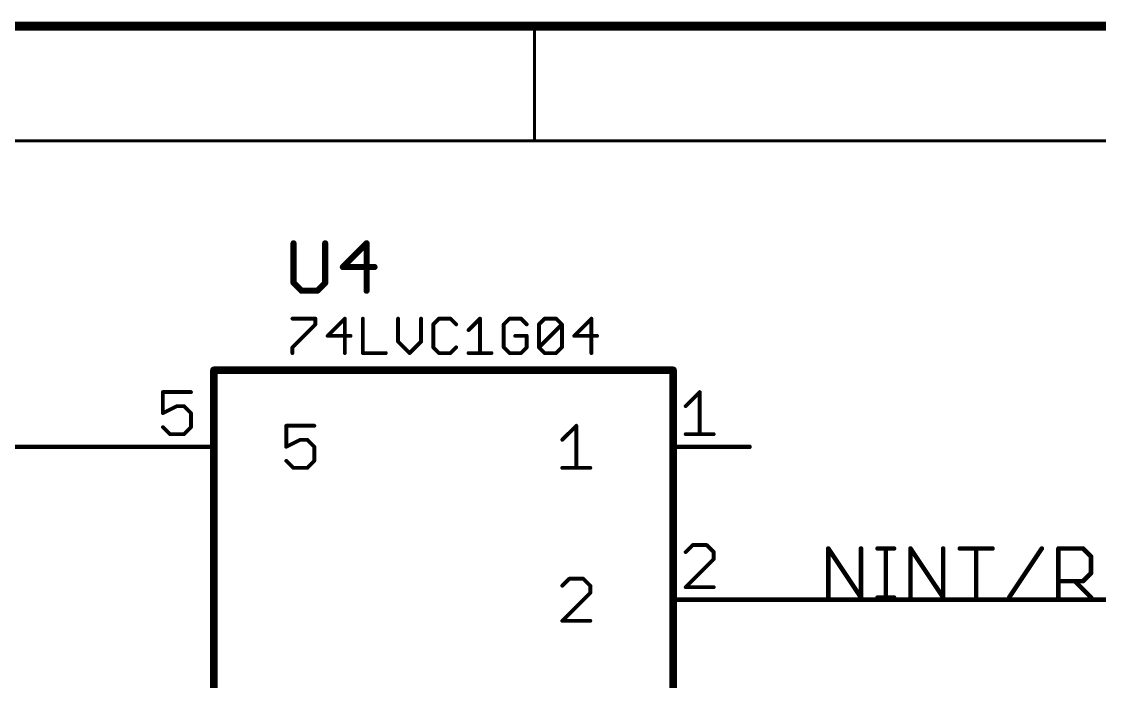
# Model space of a CAD drawing. Extents: x 0 to 388, y 0 to 261.
# Drawn here: x 34.25 to 70.04, y 238.59 to 260.5 of the extents above; entities that cross this region are included whole.
import ezdxf

# ---------------------------------------------------------------- set-up
doc = ezdxf.new("R2010")
doc.units = 0
for name, color, linetype in [('91', 94, 'CONTINUOUS'), ('94', 14, 'CONTINUOUS'), ('95', 251, 'CONTINUOUS'), ('96', 251, 'CONTINUOUS')]:
    doc.layers.add(name, color=color, linetype=linetype)

msp = doc.modelspace()

# ---------------------------------------------------------------- linework, layer by layer
at = {"layer": '91', "const_width": 0.1524}
for points in [[(38.1, 246.38), (22.86, 246.38)], [(71.12, 241.3), (58.42, 241.3)]]:
    msp.add_lwpolyline(points, dxfattribs=at)
at = {"layer": '91', "const_width": 0.0762}
for points in [[(38.1, 246.3419, 1), (38.1, 246.4181)], [(58.42, 241.3381, 1), (58.42, 241.2619)]]:
    msp.add_lwpolyline(points, format="xyb", dxfattribs=at)
at = {"layer": '94'}
for points, const_width in [([(387.35, 260.35), (0, 260.35)], 0.3), ([(51.2763, 260.35), (51.2763, 256.54)], 0.1), ([(383.54, 256.54), (3.81, 256.54)], 0.1), ([(40.64, 233.68), (40.64, 248.92)], 0.254), ([(40.64, 248.92), (55.88, 248.92)], 0.254), ([(55.88, 248.92), (55.88, 233.68)], 0.254), ([(38.1, 246.38), (40.64, 246.38)], 0.1524), ([(58.42, 246.38), (55.88, 246.38)], 0.1524), ([(58.42, 241.3), (55.88, 241.3)], 0.1524)]:
    msp.add_lwpolyline(points, dxfattribs=dict(at, const_width=const_width))
for points, const_width in [([(51.3013, 260.35, 1), (51.2513, 260.35)], 0.05), ([(51.2513, 256.54, 1), (51.3013, 256.54)], 0.05), ([(40.7035, 248.92, 1), (40.5765, 248.92)], 0.127), ([(40.64, 248.9835, 1), (40.64, 248.8565)], 0.127), ([(55.9435, 248.92, 1), (55.8165, 248.92)], 0.127), ([(55.88, 248.8565, 1), (55.88, 248.9835)], 0.127), ([(38.1, 246.4181, 1), (38.1, 246.3419)], 0.0762), ([(40.64, 246.3419, 1), (40.64, 246.4181)], 0.0762), ([(55.88, 246.4181, 1), (55.88, 246.3419)], 0.0762), ([(58.42, 246.3419, 1), (58.42, 246.4181)], 0.0762), ([(55.88, 241.3381, 1), (55.88, 241.2619)], 0.0762), ([(58.42, 241.2619, 1), (58.42, 241.3381)], 0.0762)]:
    msp.add_lwpolyline(points, format="xyb", dxfattribs=dict(at, const_width=const_width))
at = {"layer": '95'}
for points, const_width in [([(43.2816, 253.1377), (43.2816, 251.8243)], 0.2032), ([(44.3324, 251.8243), (44.3324, 253.1377)], 0.2032), ([(45.7068, 253.1377), (44.9188, 252.3497)], 0.2032), ([(45.7068, 251.5616), (45.7068, 253.1377)], 0.2032), ([(44.9188, 252.3497), (45.9695, 252.3497)], 0.2032), ([(43.2816, 251.8243), (43.5443, 251.5616)], 0.2032), ([(43.5443, 251.5616), (44.0697, 251.5616)], 0.2032), ([(44.0697, 251.5616), (44.3324, 251.8243)], 0.2032), ([(39.8768, 248.1973), (38.9446, 248.1973)], 0.127), ([(38.9446, 248.1973), (38.9446, 247.4982)], 0.127), ([(56.2991, 247.7312), (56.7652, 248.1973)], 0.127), ([(56.7652, 248.1973), (56.7652, 246.7991)], 0.127), ([(38.9446, 247.4982), (39.4107, 247.7312)], 0.127), ([(39.4107, 247.7312), (39.6437, 247.7312)], 0.127), ([(39.6437, 247.7312), (39.8768, 247.4982)], 0.127), ([(39.8768, 247.4982), (39.8768, 247.0321)], 0.127), ([(39.1777, 246.7991), (38.9446, 247.0321)], 0.127), ([(39.8768, 247.0321), (39.6437, 246.7991)], 0.127), ([(43.9724, 247.0797), (43.0403, 247.0797)], 0.127), ([(43.0403, 247.0797), (43.0403, 246.3806)], 0.127), ([(52.2034, 246.6136), (52.6695, 247.0797)], 0.127), ([(52.6695, 247.0797), (52.6695, 245.6815)], 0.127), ([(39.6437, 246.7991), (39.1777, 246.7991)], 0.127), ([(43.0403, 246.3806), (43.5064, 246.6136)], 0.127), ([(43.5064, 246.6136), (43.7394, 246.6136)], 0.127), ([(43.7394, 246.6136), (43.9724, 246.3806)], 0.127), ([(56.2991, 246.7991), (57.2312, 246.7991)], 0.127), ([(43.9724, 246.3806), (43.9724, 245.9145)], 0.127), ([(43.2733, 245.6815), (43.0403, 245.9145)], 0.127), ([(43.9724, 245.9145), (43.7394, 245.6815)], 0.127), ([(43.7394, 245.6815), (43.2733, 245.6815)], 0.127), ([(52.2034, 245.6815), (53.1356, 245.6815)], 0.127), ([(56.5321, 243.1173), (56.2991, 242.8843)], 0.127), ([(56.9982, 243.1173), (56.5321, 243.1173)], 0.127), ([(57.2312, 242.8843), (56.9982, 243.1173)], 0.127), ([(61.0362, 241.3762), (61.0362, 243.0032)], 0.1524), ([(61.0362, 243.0032), (62.1209, 241.3762)], 0.1524), ([(62.1209, 241.3762), (62.1209, 243.0032)], 0.1524), ([(62.6734, 243.0032), (63.2157, 243.0032)], 0.1524), ([(62.9445, 241.3762), (62.9445, 243.0032)], 0.1524), ([(63.7648, 241.3762), (63.7648, 243.0032)], 0.1524), ([(63.7648, 243.0032), (64.8495, 241.3762)], 0.1524), ([(64.8495, 241.3762), (64.8495, 243.0032)], 0.1524), ([(65.4019, 243.0032), (66.4866, 243.0032)], 0.1524), ([(65.9443, 241.3762), (65.9443, 243.0032)], 0.1524), ([(67.0391, 241.3762), (68.1238, 243.0032)], 0.1524), ([(68.6763, 241.3762), (68.6763, 243.0032)], 0.1524), ([(68.6763, 243.0032), (69.4898, 243.0032)], 0.1524), ([(69.4898, 243.0032), (69.7609, 242.732)], 0.1524), ([(56.2991, 241.7191), (57.2312, 242.6512)], 0.127), ([(57.2312, 242.6512), (57.2312, 242.8843)], 0.127), ([(69.7609, 242.732), (69.7609, 242.1897)], 0.1524), ([(52.4365, 241.9997), (52.2034, 241.7667)], 0.127), ([(52.9025, 241.9997), (52.4365, 241.9997)], 0.127), ([(53.1356, 241.7667), (52.9025, 241.9997)], 0.127), ([(69.4898, 241.9185), (68.6763, 241.9185)], 0.1524), ([(69.2186, 241.9185), (69.7609, 241.3762)], 0.1524), ([(69.7609, 242.1897), (69.4898, 241.9185)], 0.1524), ([(52.2034, 240.6015), (53.1356, 241.5336)], 0.127), ([(53.1356, 241.5336), (53.1356, 241.7667)], 0.127), ([(57.2312, 241.7191), (56.2991, 241.7191)], 0.127), ([(62.6734, 241.3762), (63.2157, 241.3762)], 0.1524), ([(53.1356, 240.6015), (52.2034, 240.6015)], 0.127)]:
    msp.add_lwpolyline(points, dxfattribs=dict(at, const_width=const_width))
for points, const_width in [([(43.3324, 253.1377, 1), (43.2308, 253.1377)], 0.1016), ([(44.3832, 253.1377, 1), (44.2816, 253.1377)], 0.1016), ([(45.7576, 253.1377, 1), (45.656, 253.1377)], 0.1016), ([(45.7427, 253.1018, 1), (45.6709, 253.1737)], 0.1016), ([(44.8828, 252.3856, 1), (44.9547, 252.3138)], 0.1016), ([(44.9188, 252.4005, 1), (44.9188, 252.2989)], 0.1016), ([(45.9695, 252.2989, 1), (45.9695, 252.4005)], 0.1016), ([(43.3175, 251.8602, 1), (43.2457, 251.7884)], 0.1016), ([(43.2308, 251.8243, 1), (43.3324, 251.8243)], 0.1016), ([(43.5443, 251.6124, 1), (43.5443, 251.5108)], 0.1016), ([(43.5084, 251.5257, 1), (43.5802, 251.5975)], 0.1016), ([(44.0338, 251.5975, 1), (44.1056, 251.5257)], 0.1016), ([(44.0697, 251.5108, 1), (44.0697, 251.6124)], 0.1016), ([(44.2816, 251.8243, 1), (44.3832, 251.8243)], 0.1016), ([(44.3683, 251.7884, 1), (44.2964, 251.8602)], 0.1016), ([(45.656, 251.5616, 1), (45.7576, 251.5616)], 0.1016), ([(38.9764, 248.1973, 1), (38.9129, 248.1973)], 0.0635), ([(38.9446, 248.229, 1), (38.9446, 248.1655)], 0.0635), ([(39.8768, 248.1655, 1), (39.8768, 248.229)], 0.0635), ([(56.7969, 248.1973, 1), (56.7334, 248.1973)], 0.0635), ([(56.7876, 248.1748, 1), (56.7427, 248.2197)], 0.0635), ([(39.4107, 247.763, 1), (39.4107, 247.6995)], 0.0635), ([(39.4249, 247.7028, 1), (39.3965, 247.7596)], 0.0635), ([(39.6662, 247.7537, 1), (39.6213, 247.7088)], 0.0635), ([(39.6437, 247.6995, 1), (39.6437, 247.763)], 0.0635), ([(56.2766, 247.7537, 1), (56.3216, 247.7088)], 0.0635), ([(38.9304, 247.5266, 1), (38.9588, 247.4698)], 0.0635), ([(38.9129, 247.4982, 1), (38.9764, 247.4982)], 0.0635), ([(39.9085, 247.4982, 1), (39.845, 247.4982)], 0.0635), ([(39.8543, 247.4757, 1), (39.8992, 247.5206)], 0.0635), ([(38.9671, 247.0546, 1), (38.9222, 247.0097)], 0.0635), ([(39.845, 247.0321, 1), (39.9085, 247.0321)], 0.0635), ([(39.8992, 247.0097, 1), (39.8543, 247.0546)], 0.0635), ([(43.0721, 247.0797, 1), (43.0085, 247.0797)], 0.0635), ([(43.0403, 247.1114, 1), (43.0403, 247.0479)], 0.0635), ([(43.9724, 247.0479, 1), (43.9724, 247.1114)], 0.0635), ([(52.7012, 247.0797, 1), (52.6377, 247.0797)], 0.0635), ([(52.6919, 247.0572, 1), (52.647, 247.1021)], 0.0635), ([(39.1777, 246.8308, 1), (39.1777, 246.7674)], 0.0635), ([(39.1552, 246.7766, 1), (39.2001, 246.8216)], 0.0635), ([(39.6213, 246.8216, 1), (39.6662, 246.7766)], 0.0635), ([(39.6437, 246.7674, 1), (39.6437, 246.8308)], 0.0635), ([(43.5064, 246.6454, 1), (43.5064, 246.5819)], 0.0635), ([(43.5206, 246.5852, 1), (43.4922, 246.642)], 0.0635), ([(43.7618, 246.6361, 1), (43.7169, 246.5912)], 0.0635), ([(43.7394, 246.5819, 1), (43.7394, 246.6454)], 0.0635), ([(52.181, 246.6361, 1), (52.2259, 246.5912)], 0.0635), ([(56.2991, 246.8308, 1), (56.2991, 246.7674)], 0.0635), ([(56.7334, 246.7991, 1), (56.7969, 246.7991)], 0.0635), ([(57.2312, 246.7674, 1), (57.2312, 246.8308)], 0.0635), ([(43.0085, 246.3806, 1), (43.0721, 246.3806)], 0.0635), ([(43.0261, 246.409, 1), (43.0545, 246.3522)], 0.0635), ([(44.0042, 246.3806, 1), (43.9407, 246.3806)], 0.0635), ([(43.95, 246.3581, 1), (43.9949, 246.403)], 0.0635), ([(43.0628, 245.937, 1), (43.0178, 245.8921)], 0.0635), ([(43.9407, 245.9145, 1), (44.0042, 245.9145)], 0.0635), ([(43.9949, 245.8921, 1), (43.95, 245.937)], 0.0635), ([(43.2733, 245.7132, 1), (43.2733, 245.6498)], 0.0635), ([(43.2509, 245.659, 1), (43.2958, 245.704)], 0.0635), ([(43.7169, 245.704, 1), (43.7618, 245.659)], 0.0635), ([(43.7394, 245.6498, 1), (43.7394, 245.7132)], 0.0635), ([(52.2034, 245.7132, 1), (52.2034, 245.6498)], 0.0635), ([(52.6377, 245.6815, 1), (52.7012, 245.6815)], 0.0635), ([(53.1356, 245.6498, 1), (53.1356, 245.7132)], 0.0635), ([(56.5321, 243.149, 1), (56.5321, 243.0855)], 0.0635), ([(56.5546, 243.0948, 1), (56.5097, 243.1397)], 0.0635), ([(57.0206, 243.1397, 1), (56.9757, 243.0948)], 0.0635), ([(56.9982, 243.0855, 1), (56.9982, 243.149)], 0.0635), ([(61.0743, 243.0032, 1), (60.9981, 243.0032)], 0.0762), ([(61.0679, 243.0243, 1), (61.0045, 242.9821)], 0.0762), ([(62.159, 243.0032, 1), (62.0828, 243.0032)], 0.0762), ([(62.6734, 243.0413, 1), (62.6734, 242.9651)], 0.0762), ([(62.9826, 243.0032, 1), (62.9064, 243.0032)], 0.0762), ([(63.2157, 242.9651, 1), (63.2157, 243.0413)], 0.0762), ([(63.8029, 243.0032, 1), (63.7267, 243.0032)], 0.0762), ([(63.7965, 243.0243, 1), (63.7331, 242.9821)], 0.0762), ([(64.8876, 243.0032, 1), (64.8114, 243.0032)], 0.0762), ([(65.4019, 243.0413, 1), (65.4019, 242.9651)], 0.0762), ([(65.9824, 243.0032, 1), (65.9062, 243.0032)], 0.0762), ([(66.4866, 242.9651, 1), (66.4866, 243.0413)], 0.0762), ([(68.1555, 242.9821, 1), (68.0921, 243.0243)], 0.0762), ([(68.7144, 243.0032, 1), (68.6382, 243.0032)], 0.0762), ([(68.6763, 243.0413, 1), (68.6763, 242.9651)], 0.0762), ([(69.5167, 243.0301, 1), (69.4628, 242.9762)], 0.0762), ([(69.4898, 242.9651, 1), (69.4898, 243.0413)], 0.0762), ([(56.2766, 242.9067, 1), (56.3216, 242.8618)], 0.0635), ([(57.263, 242.8843, 1), (57.1995, 242.8843)], 0.0635), ([(57.1995, 242.6512, 1), (57.263, 242.6512)], 0.0635), ([(57.2537, 242.6288, 1), (57.2088, 242.6737)], 0.0635), ([(57.2088, 242.8618, 1), (57.2537, 242.9067)], 0.0635), ([(69.799, 242.732, 1), (69.7228, 242.732)], 0.0762), ([(69.734, 242.7051, 1), (69.7879, 242.759)], 0.0762), ([(52.4365, 242.0314, 1), (52.4365, 241.9679)], 0.0635), ([(52.4589, 241.9772, 1), (52.414, 242.0221)], 0.0635), ([(52.925, 242.0221, 1), (52.8801, 241.9772)], 0.0635), ([(52.9025, 241.9679, 1), (52.9025, 242.0314)], 0.0635), ([(68.6763, 241.9566, 1), (68.6763, 241.8804)], 0.0762), ([(69.2455, 241.9455, 1), (69.1916, 241.8916)], 0.0762), ([(69.4628, 241.9455, 1), (69.5167, 241.8916)], 0.0762), ([(69.4898, 241.8804, 1), (69.4898, 241.9566)], 0.0762), ([(69.7228, 242.1897, 1), (69.799, 242.1897)], 0.0762), ([(69.7879, 242.1628, 1), (69.734, 242.2166)], 0.0762), ([(52.181, 241.7891, 1), (52.2259, 241.7442)], 0.0635), ([(53.1673, 241.7667, 1), (53.1038, 241.7667)], 0.0635), ([(53.1038, 241.5336, 1), (53.1673, 241.5336)], 0.0635), ([(53.1131, 241.7442, 1), (53.158, 241.7891)], 0.0635), ([(53.158, 241.5112, 1), (53.1131, 241.5561)], 0.0635), ([(56.2766, 241.7416, 1), (56.3216, 241.6966)], 0.0635), ([(56.2991, 241.7508, 1), (56.2991, 241.6874)], 0.0635), ([(57.2312, 241.6874, 1), (57.2312, 241.7508)], 0.0635), ([(60.9981, 241.3762, 1), (61.0743, 241.3762)], 0.0762), ([(62.0828, 241.3762, 1), (62.159, 241.3762)], 0.0762), ([(62.0892, 241.3551, 1), (62.1526, 241.3973)], 0.0762), ([(62.6734, 241.4143, 1), (62.6734, 241.3381)], 0.0762), ([(62.9064, 241.3762, 1), (62.9826, 241.3762)], 0.0762), ([(63.2157, 241.3381, 1), (63.2157, 241.4143)], 0.0762), ([(63.7267, 241.3762, 1), (63.8029, 241.3762)], 0.0762), ([(64.8114, 241.3762, 1), (64.8876, 241.3762)], 0.0762), ([(64.8178, 241.3551, 1), (64.8812, 241.3973)], 0.0762), ([(65.9062, 241.3762, 1), (65.9824, 241.3762)], 0.0762), ([(67.0074, 241.3973, 1), (67.0708, 241.3551)], 0.0762), ([(68.6382, 241.3762, 1), (68.7144, 241.3762)], 0.0762), ([(69.734, 241.3493, 1), (69.7879, 241.4031)], 0.0762), ([(52.2034, 240.6333, 1), (52.2034, 240.5698)], 0.0635), ([(52.181, 240.624, 1), (52.2259, 240.579)], 0.0635), ([(53.1356, 240.5698, 1), (53.1356, 240.6333)], 0.0635)]:
    msp.add_lwpolyline(points, format="xyb", dxfattribs=dict(at, const_width=const_width))
at = {"layer": '96', "const_width": 0.127}
for points in [[(43.2435, 250.6355), (44.0062, 250.6355)], [(44.0062, 250.4448), (43.2435, 249.6822)], [(44.0062, 250.6355), (44.0062, 250.4448)], [(44.9849, 250.6355), (44.4129, 250.0635)], [(44.9849, 249.4915), (44.9849, 250.6355)], [(45.5823, 250.6355), (45.5823, 249.4915)], [(46.7517, 250.6355), (46.7517, 249.8728)], [(47.5143, 249.8728), (47.5143, 250.6355)], [(48.1118, 250.6355), (47.9211, 250.4448)], [(47.9211, 250.4448), (47.9211, 249.6822)], [(48.4931, 250.6355), (48.1118, 250.6355)], [(48.6837, 250.4448), (48.4931, 250.6355)], [(49.0905, 250.2542), (49.4718, 250.6355)], [(49.4718, 250.6355), (49.4718, 249.4915)], [(50.4505, 250.6355), (50.2599, 250.4448)], [(50.2599, 250.4448), (50.2599, 249.6822)], [(50.8319, 250.6355), (50.4505, 250.6355)], [(51.0225, 250.4448), (50.8319, 250.6355)], [(51.4293, 250.4448), (51.6199, 250.6355)], [(51.4293, 249.6822), (51.4293, 250.4448)], [(51.4293, 249.6822), (52.1919, 250.4448)], [(51.6199, 250.6355), (52.0013, 250.6355)], [(52.0013, 250.6355), (52.1919, 250.4448)], [(52.1919, 250.4448), (52.1919, 249.6822)], [(53.1707, 250.6355), (52.5987, 250.0635)], [(53.1707, 249.4915), (53.1707, 250.6355)], [(44.4129, 250.0635), (45.1755, 250.0635)], [(46.7517, 249.8728), (47.133, 249.4915)], [(47.133, 249.4915), (47.5143, 249.8728)], [(51.0225, 250.0635), (50.6412, 250.0635)], [(51.0225, 249.6822), (51.0225, 250.0635)], [(52.5987, 250.0635), (53.3613, 250.0635)], [(43.2435, 249.6822), (43.2435, 249.4915)], [(45.5823, 249.4915), (46.3449, 249.4915)], [(47.9211, 249.6822), (48.1118, 249.4915)], [(48.1118, 249.4915), (48.4931, 249.4915)], [(48.4931, 249.4915), (48.6837, 249.6822)], [(49.0905, 249.4915), (49.8531, 249.4915)], [(50.2599, 249.6822), (50.4505, 249.4915)], [(50.4505, 249.4915), (50.8319, 249.4915)], [(50.8319, 249.4915), (51.0225, 249.6822)], [(51.6199, 249.4915), (51.4293, 249.6822)], [(52.0013, 249.4915), (51.6199, 249.4915)], [(52.1919, 249.6822), (52.0013, 249.4915)]]:
    msp.add_lwpolyline(points, dxfattribs=at)
at = {"layer": '96', "const_width": 0.0635}
for points in [[(43.2435, 250.6672, 1), (43.2435, 250.6037)], [(44.0379, 250.6355, 1), (43.9744, 250.6355)], [(44.0286, 250.4224, 1), (43.9837, 250.4673)], [(44.0062, 250.6037, 1), (44.0062, 250.6672)], [(45.0166, 250.6355, 1), (44.9531, 250.6355)], [(45.0073, 250.613, 1), (44.9624, 250.6579)], [(45.614, 250.6355, 1), (45.5505, 250.6355)], [(46.7834, 250.6355, 1), (46.7199, 250.6355)], [(47.5461, 250.6355, 1), (47.4826, 250.6355)], [(47.9528, 250.4448, 1), (47.8893, 250.4448)], [(47.8986, 250.4673, 1), (47.9435, 250.4224)], [(48.1118, 250.6672, 1), (48.1118, 250.6037)], [(48.1342, 250.613, 1), (48.0893, 250.6579)], [(48.5155, 250.6579, 1), (48.4706, 250.613)], [(48.4931, 250.6037, 1), (48.4931, 250.6672)], [(48.6613, 250.4224, 1), (48.7062, 250.4673)], [(49.5036, 250.6355, 1), (49.4401, 250.6355)], [(49.4943, 250.613, 1), (49.4494, 250.6579)], [(50.2916, 250.4448, 1), (50.2281, 250.4448)], [(50.2374, 250.4673, 1), (50.2823, 250.4224)], [(50.4505, 250.6672, 1), (50.4505, 250.6037)], [(50.473, 250.613, 1), (50.4281, 250.6579)], [(50.8543, 250.6579, 1), (50.8094, 250.613)], [(50.8319, 250.6037, 1), (50.8319, 250.6672)], [(51.0001, 250.4224, 1), (51.045, 250.4673)], [(51.461, 250.4448, 1), (51.3975, 250.4448)], [(51.4068, 250.4673, 1), (51.4517, 250.4224)], [(51.6199, 250.6672, 1), (51.6199, 250.6037)], [(51.6424, 250.613, 1), (51.5975, 250.6579)], [(52.0237, 250.6579, 1), (51.9788, 250.613)], [(52.0013, 250.6037, 1), (52.0013, 250.6672)], [(52.2237, 250.4448, 1), (52.1602, 250.4448)], [(52.2144, 250.4224, 1), (52.1695, 250.4673)], [(52.1695, 250.4224, 1), (52.2144, 250.4673)], [(53.2024, 250.6355, 1), (53.1389, 250.6355)], [(53.1931, 250.613, 1), (53.1482, 250.6579)], [(43.9744, 250.4448, 1), (44.0379, 250.4448)], [(49.068, 250.2766, 1), (49.1129, 250.2317)], [(44.4129, 250.0952, 1), (44.4129, 250.0317)], [(44.3904, 250.0859, 1), (44.4353, 250.041)], [(45.1755, 250.0317, 1), (45.1755, 250.0952)], [(46.7199, 249.8728, 1), (46.7834, 249.8728)], [(46.7741, 249.8953, 1), (46.7292, 249.8504)], [(47.4826, 249.8728, 1), (47.5461, 249.8728)], [(47.5368, 249.8504, 1), (47.4919, 249.8953)], [(50.6412, 250.0952, 1), (50.6412, 250.0317)], [(51.0543, 250.0635, 1), (50.9908, 250.0635)], [(51.0225, 250.0317, 1), (51.0225, 250.0952)], [(52.5987, 250.0952, 1), (52.5987, 250.0317)], [(52.5762, 250.0859, 1), (52.6211, 250.041)], [(53.3613, 250.0317, 1), (53.3613, 250.0952)], [(43.2753, 249.6822, 1), (43.2118, 249.6822)], [(43.221, 249.7046, 1), (43.266, 249.6597)], [(43.2118, 249.4915, 1), (43.2753, 249.4915)], [(44.9531, 249.4915, 1), (45.0166, 249.4915)], [(45.5505, 249.4915, 1), (45.614, 249.4915)], [(45.5823, 249.5232, 1), (45.5823, 249.4598)], [(46.3449, 249.4598, 1), (46.3449, 249.5232)], [(47.1106, 249.514, 1), (47.1555, 249.469)], [(47.1106, 249.469, 1), (47.1555, 249.514)], [(47.8893, 249.6822, 1), (47.9528, 249.6822)], [(47.9435, 249.7046, 1), (47.8986, 249.6597)], [(48.1118, 249.5232, 1), (48.1118, 249.4598)], [(48.0893, 249.469, 1), (48.1342, 249.514)], [(48.4706, 249.514, 1), (48.5155, 249.469)], [(48.4931, 249.4598, 1), (48.4931, 249.5232)], [(48.7062, 249.6597, 1), (48.6613, 249.7046)], [(49.0905, 249.5232, 1), (49.0905, 249.4598)], [(49.4401, 249.4915, 1), (49.5036, 249.4915)], [(49.8531, 249.4598, 1), (49.8531, 249.5232)], [(50.2281, 249.6822, 1), (50.2916, 249.6822)], [(50.2823, 249.7046, 1), (50.2374, 249.6597)], [(50.4505, 249.5232, 1), (50.4505, 249.4598)], [(50.4281, 249.469, 1), (50.473, 249.514)], [(50.8094, 249.514, 1), (50.8543, 249.469)], [(50.8319, 249.4598, 1), (50.8319, 249.5232)], [(50.9908, 249.6822, 1), (51.0543, 249.6822)], [(51.045, 249.6597, 1), (51.0001, 249.7046)], [(51.3975, 249.6822, 1), (51.461, 249.6822)], [(51.4517, 249.7046, 1), (51.4068, 249.6597)], [(51.4068, 249.7046, 1), (51.4517, 249.6597)], [(51.6199, 249.5232, 1), (51.6199, 249.4598)], [(51.5975, 249.469, 1), (51.6424, 249.514)], [(51.9788, 249.514, 1), (52.0237, 249.469)], [(52.0013, 249.4598, 1), (52.0013, 249.5232)], [(52.1602, 249.6822, 1), (52.2237, 249.6822)], [(52.2144, 249.6597, 1), (52.1695, 249.7046)], [(53.1389, 249.4915, 1), (53.2024, 249.4915)]]:
    msp.add_lwpolyline(points, format="xyb", dxfattribs=at)

doc.saveas('drawing.dxf')
